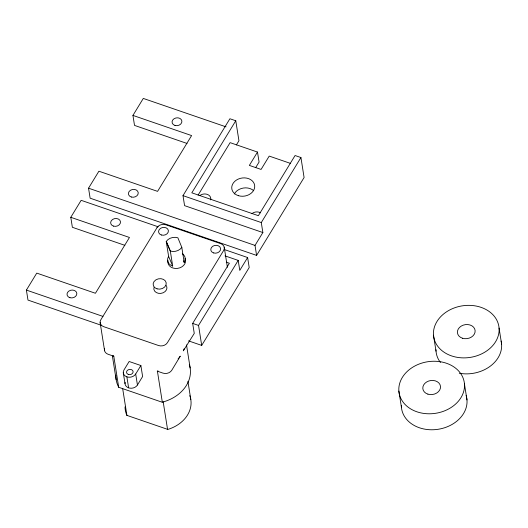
<?xml version="1.0" encoding="UTF-8"?>
<svg xmlns="http://www.w3.org/2000/svg" width="528" height="528" viewBox="0 0 528 528"><rect width="100%" height="100%" fill="white"/><g stroke="black" fill="none" stroke-linecap="round" stroke-linejoin="round"><path stroke-width="0.79" d="M101.059 325.195L27.984 300.082L26.4 290.09L36.755 273.108L95.429 293.271L129.459 237.468L70.792 217.305L81.147 200.323L158.162 226.789M256.601 255.4L255.017 245.408L262.865 232.551L184.576 205.643L182.992 195.65L229.898 118.747L235.772 120.767L191.816 192.819L258.37 215.688L295.066 155.522L300.934 157.542L304.095 177.52L256.601 255.4L90.13 198.185L88.546 188.192L98.901 171.211L157.575 191.374L191.605 135.577L132.937 115.414L143.293 98.426L226.063 126.872M198.099 195.109L230.122 142.646L257.492 152.064L259.07 162.063L255.638 167.68M236.386 144.943L238.94 140.745L235.772 120.767M257.492 152.064L249.355 165.403L261.083 169.435L269.221 156.09L290.552 163.423M125.136 382.298A6.6 5.214 -9 0 0 129.4 388.067A6.6 5.214 -9 0 0 137.438 385.011L135.696 374.015L140.877 365.528L129.142 361.495L123.961 369.983A6.6 5.214 -9 0 0 126.872 376.853L128.614 387.842M137.438 385.011L142.619 376.517L140.877 365.528M184.127 348.797A37.462 29.601 -9 0 1 183.328 350.823L194.258 333.399L192.674 323.407L229.37 263.241L226.274 262.178M188.542 340.883L201.703 345.404L198.541 325.426L238.194 260.403L225.02 255.875M262.865 232.551L261.281 222.559L300.934 157.542M224.281 249.52L247.619 257.539L239.778 270.395L238.194 260.403M201.703 345.404L249.203 267.531L247.619 257.539M125.044 406.903A33.172 26.209 -9 0 0 126.885 415.364L167.845 429.436A33.172 26.209 -9 0 0 190.331 397.393M189.856 366.458A37.462 29.601 -9 0 1 162.327 402.178L157.403 371.111A37.462 29.601 -9 0 0 158.037 370.94M187.011 143.444L134.515 125.4L132.937 115.414M182.992 195.65L261.281 222.559M88.546 188.192L255.017 245.408M124.865 245.335L72.369 227.297L70.792 217.305M192.674 323.407L198.541 325.426M26.4 290.09L102.98 316.411M162.162 402.224L118.708 387.288L113.784 356.215L108.082 354.255A6.6 5.214 -9 0 1 104.61 348.711M157.238 371.151L162.941 373.111A6.6 5.214 -9 0 0 171.765 370.273L180.279 356.156A37.462 29.601 -9 0 1 178.873 357.984M113.784 356.215L113.718 356.096A37.462 29.601 -9 0 1 113.48 355.628M118.708 387.288L118.642 387.163A37.462 29.601 -9 0 1 115.929 377.751M181.804 247.348A8.91 7.042 -9 0 1 170.313 251.044L166.221 241.441L168.623 256.436L172.689 266.033L170.313 251.044L166.254 241.454A8.91 7.042 -9 0 1 177.883 237.805L181.804 247.348L184.18 262.337L183.572 260.872M499.066 328.053A33.007 26.083 -9 0 1 451.671 355.945A33.007 26.083 -9 0 1 448.094 310.86A33.007 26.083 -9 0 1 499.066 328.053L501.6 344.038M464.455 383.955A33.007 26.083 -9 0 1 417.054 411.847A33.007 26.083 -9 0 1 413.477 366.762A33.007 26.083 -9 0 1 464.455 383.955L466.983 399.94M433.488 335.188L436.022 351.173M398.871 391.09L401.405 407.075M224.215 247.137L227.403 267.28M186.496 344.876L190.153 367.976M187.928 381.361L190.819 399.63M163.178 401.762L167.581 429.554M123.268 372.682L125.011 383.671M122.668 388.588L126.944 415.589M112.378 355.898L116.167 379.804M100.115 322.509L104.59 350.757M501.138 341.042A33.007 26.083 -9 0 1 459.294 373.243M440.438 362.479A33.007 26.083 -9 0 1 435.956 349.661M466.125 395.465A33.007 26.083 -9 0 1 438.167 429.284A33.007 26.083 -9 0 1 401.339 405.563M199.749 195.644A6.6 5.214 -9 0 1 207.464 194.443A6.6 5.214 -9 0 1 210.685 199.894M251.975 213.583A6.6 5.214 -9 0 1 260.594 212.824M234.293 193.967A11.55 9.128 -9 0 1 253.73 190.74M166.597 286.156A6.6 5.214 -9 0 1 160.849 293.396A6.6 5.214 -9 0 1 153.905 287.635M166.076 285.265A6.6 5.214 -9 0 1 166.188 285.424M115.896 377.23A37.462 29.601 -9 0 1 115.883 375.157M189.308 364.459A37.462 29.601 -9 0 1 189.737 365.957M178.497 358.426A37.462 29.601 -9 0 1 178.108 358.868M189.77 395.644A33.172 26.209 -9 0 1 190.205 396.95M135.696 374.015A6.6 5.214 -9 0 1 126.872 376.853M182.424 253.843A8.91 7.042 -9 0 1 184.18 262.337M172.689 266.033A8.91 7.042 -9 0 1 168.623 256.436M185.044 258.449A8.91 7.042 -9 0 1 177.448 268.396A8.91 7.042 -9 0 1 168.003 260.575M157.034 227.621L100.808 319.816A6.6 5.214 -9 0 0 103.719 326.68L158.572 345.536A6.6 5.214 -9 0 0 167.402 342.698L223.628 250.51A6.6 5.214 -9 0 0 220.717 243.639L165.865 224.789A6.6 5.214 -9 0 0 157.034 227.621M462.515 338.25A8.91 7.042 -9 0 0 475.114 330.502A8.91 7.042 -9 0 0 461.201 326.113A8.91 7.042 -9 0 0 462.515 338.25M427.898 394.145A8.91 7.042 -9 0 0 440.497 386.397A8.91 7.042 -9 0 0 426.584 382.015A8.91 7.042 -9 0 0 427.898 394.145M131.34 197.023A4.95 3.914 -9 0 0 138.224 192.601A4.95 3.914 -9 0 0 130.416 190.311A4.95 3.914 -9 0 0 131.34 197.023M238.59 195.73A11.55 9.128 -9 0 0 254.661 185.407A11.55 9.128 -9 0 0 236.445 180.061A11.55 9.128 -9 0 0 238.59 195.73M174.992 125.459A4.95 3.914 -9 0 0 181.876 121.031A4.95 3.914 -9 0 0 174.062 118.741A4.95 3.914 -9 0 0 174.992 125.459M113.586 226.136A4.95 3.914 -9 0 0 120.47 221.714A4.95 3.914 -9 0 0 112.655 219.424A4.95 3.914 -9 0 0 113.586 226.136M69.934 297.706A4.95 3.914 -9 0 0 76.817 293.284A4.95 3.914 -9 0 0 69.01 290.994A4.95 3.914 -9 0 0 69.934 297.706M213.715 252.965A4.95 3.914 -9 0 0 220.598 248.536A4.95 3.914 -9 0 0 212.784 246.253A4.95 3.914 -9 0 0 213.715 252.965M161.522 235.026A4.95 3.914 -9 0 0 168.379 230.578A4.95 3.914 -9 0 0 160.552 228.32A4.95 3.914 -9 0 0 161.522 235.026M128.509 374.477A3.3 2.607 -9 0 0 133.096 371.527A3.3 2.607 -9 0 0 127.888 370.003A3.3 2.607 -9 0 0 128.509 374.477M157.087 288.862A6.6 5.214 -9 0 0 166.214 282.909A6.6 5.214 -9 0 0 155.767 279.926A6.6 5.214 -9 0 0 157.087 288.862"/></g></svg>
